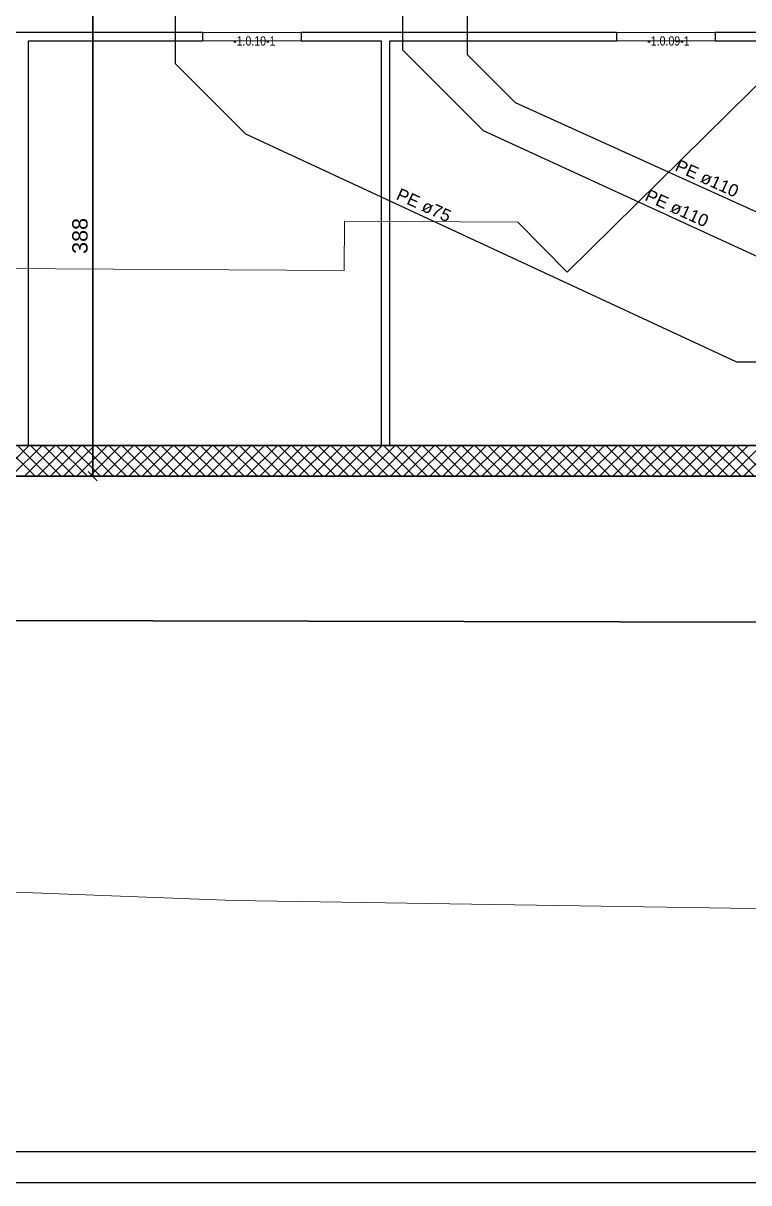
# Model space of a CAD drawing. Extents: x 885 to 2021, y 330 to 1122.
# Drawn here: x 1153.9 to 1271.6, y 362 to 550.1 of the extents above; entities that cross this region are included whole.
import ezdxf
from ezdxf.lldxf.tags import DXFTag

# ---------------------------------------------------------------- set-up
doc = ezdxf.new("R2010")
doc.units = 0
doc.layers.get('0').update_dxf_attribs({"lineweight": 25})
for name, color, linetype, lineweight in [('000 Kataster', 7, 'Continuous', 25), ('000 Kataster Abbruch', 7, 'Continuous', 25), ('000-3 Kataster Parzellengrenzen', 7, 'Continuous', 25), ('010 Aussenwände Bauteilschraffuren Neu', 7, 'Continuous', 25), ('010 Aussenwände Neu', 7, 'Continuous', 25), ('016 Trennwände Neu', 7, 'Continuous', 25), ('080 Raum Innen Kontur Neu', 7, 'Continuous', 25), ('160 Beschriftungen Ausführung Neu', 7, 'Continuous', 25)]:
    doc.layers.add(name, color=color, linetype=linetype, lineweight=lineweight)
for name, color, linetype, lineweight, true_color in [('GP_Kopf', 7, 'Continuous', 25, 0xffff80), ('S_Schmutzwasser_Einlage', 7, 'fein_strichliert', 25, 0xcc6600), ('S_T_Mass_Einlage', 7, 'Continuous', 35, 0x0080ff), ('S_Text_Einlage', 7, 'Continuous', 25, 0x99ff99)]:
    doc.layers.add(name, color=color, linetype=linetype, lineweight=lineweight, true_color=true_color)
doc.styles.get("Standard").update_dxf_attribs({"font": 'arial.ttf'})
tags = doc.linetypes.add('fein_strichliert', pattern=[4, 1, -2, 1]).pattern_tags.tags
tags[8:9] = [DXFTag(74, 4), DXFTag(75, 0), DXFTag(340, '0'), DXFTag(46, 0.0), DXFTag(50, 0.0), DXFTag(44, 0.0), DXFTag(45, 0.0)]
tags[6:7] = [DXFTag(74, 4), DXFTag(75, 0), DXFTag(340, '0'), DXFTag(46, 0.0), DXFTag(50, 0.0), DXFTag(44, 0.0), DXFTag(45, 0.0)]
tags[4:5] = [DXFTag(74, 4), DXFTag(75, 0), DXFTag(340, '0'), DXFTag(46, 0.0), DXFTag(50, 0.0), DXFTag(44, 0.0), DXFTag(45, 0.0)]
tags = doc.linetypes.add('Strich 2_1mm', pattern=[0.003, 0.002, -0.001]).pattern_tags.tags
tags[6:7] = [DXFTag(74, 4), DXFTag(75, 0), DXFTag(340, '0'), DXFTag(46, 1.0), DXFTag(50, 0.0), DXFTag(44, 0.0), DXFTag(45, 0.0)]
tags[4:5] = [DXFTag(74, 4), DXFTag(75, 0), DXFTag(340, '0'), DXFTag(46, 1.0), DXFTag(50, 0.0), DXFTag(44, 0.0), DXFTag(45, 0.0)]
tags = doc.linetypes.add('Strich 6_1mm', pattern=[0.35, 0.3, -0.05]).pattern_tags.tags
tags[6:7] = [DXFTag(74, 4), DXFTag(75, 0), DXFTag(340, '0'), DXFTag(46, 1.0), DXFTag(50, 0.0), DXFTag(44, 0.0), DXFTag(45, 0.0)]
tags[4:5] = [DXFTag(74, 4), DXFTag(75, 0), DXFTag(340, '0'), DXFTag(46, 1.0), DXFTag(50, 0.0), DXFTag(44, 0.0), DXFTag(45, 0.0)]

# ---------------------------------------------------------------- blocks, each defined once
blk = doc.blocks.new('Polygon-A0T8DIMLAL', base_point=(891.37, 366.97))
at = {"color": 0, "linetype": 'ByBlock', "lineweight": -2, "ltscale": 0.25}
blk.add_line((1931.37, 366.97), (891.37, 366.97), dxfattribs=at)
blk = doc.blocks.new('Polygon-A0T8DIMNAL', base_point=(886.37, 361.97))
at = {"color": 0, "linetype": 'ByBlock', "lineweight": -2, "ltscale": 0.25}
blk.add_line((1936.37, 361.97), (886.37, 361.97), dxfattribs=at)
blk = doc.blocks.new('Referenz-A0T8DINEAL', base_point=(896.59, 372.19))
at = {"layer": '000 Kataster', "color": 0, "linetype": 'Strich 6_1mm', "lineweight": 13, "ltscale": 0.002197}
blk.add_line((1056.37, 453.35), (1586.81, 452.33), dxfattribs=at)
at = {"layer": '000 Kataster', "color": 0, "linetype": 'Continuous', "lineweight": 13, "ltscale": 0.0169}
for p, q in [((1586.81, 452.33), (1056.37, 453.35)), ((1113.51, 410.61), (1188.1, 407.74)), ((1113.51, 410.61), (1188.1, 407.74)), ((1188.1, 407.74), (1488.57, 403.14)), ((1488.57, 403.14), (1188.1, 407.74))]:
    blk.add_line(p, q, dxfattribs=at)
at = {"layer": '000 Kataster Abbruch', "color": 0, "linetype": 'Strich 2_1mm', "lineweight": 13, "ltscale": 0.002197}
for p, q in [((1242.17, 509.68), (1294.91, 561.77)), ((1205.96, 509.96), (1206.01, 517.96)), ((1206.01, 517.96), (1234.15, 517.79)), ((1234.15, 517.79), (1242.17, 509.68)), ((1101.76, 510.62), (1205.96, 509.96))]:
    blk.add_line(p, q, dxfattribs=at)
at = {"layer": '000-3 Kataster Parzellengrenzen', "color": 0, "linetype": 'Continuous', "lineweight": -2, "ltscale": 0.0625}
for p, q in [((1056.37, 453.35), (1721.15, 452.07)), ((1721.15, 452.07), (1056.37, 453.35))]:
    blk.add_line(p, q, dxfattribs=at)
at = {"layer": '010 Aussenwände Bauteilschraffuren Neu', "color": 0, "linetype": 'Continuous', "lineweight": 0, "ltscale": 0.0169}
for p, q in [((1149.85, 476.6), (1154.85, 481.6)), ((1155.83, 476.6), (1150.83, 481.6)), ((1151.97, 476.6), (1156.97, 481.6)), ((1157.95, 476.6), (1152.95, 481.6)), ((1154.09, 476.6), (1159.09, 481.6)), ((1160.07, 476.6), (1155.07, 481.6)), ((1156.21, 476.6), (1161.21, 481.6)), ((1162.19, 476.6), (1157.19, 481.6)), ((1158.33, 476.6), (1163.33, 481.6)), ((1164.31, 476.6), (1159.31, 481.6)), ((1160.45, 476.6), (1165.45, 481.6)), ((1166.43, 476.6), (1161.43, 481.6)), ((1162.58, 476.6), (1167.58, 481.6)), ((1168.55, 476.6), (1163.55, 481.6)), ((1164.7, 476.6), (1169.7, 481.6)), ((1170.68, 476.6), (1165.68, 481.6)), ((1166.82, 476.6), (1171.82, 481.6)), ((1172.8, 476.6), (1167.8, 481.6)), ((1168.94, 476.6), (1173.94, 481.6)), ((1174.92, 476.6), (1169.92, 481.6)), ((1171.06, 476.6), (1176.06, 481.6)), ((1177.04, 476.6), (1172.04, 481.6)), ((1173.18, 476.6), (1178.18, 481.6)), ((1179.16, 476.6), (1174.16, 481.6)), ((1175.3, 476.6), (1180.3, 481.6)), ((1181.28, 476.6), (1176.28, 481.6)), ((1177.42, 476.6), (1182.42, 481.6)), ((1183.4, 476.6), (1178.4, 481.6)), ((1179.55, 476.6), (1184.55, 481.6)), ((1185.52, 476.6), (1180.52, 481.6)), ((1181.67, 476.6), (1186.67, 481.6)), ((1187.65, 476.6), (1182.65, 481.6)), ((1183.79, 476.6), (1188.79, 481.6)), ((1189.77, 476.6), (1184.77, 481.6)), ((1185.91, 476.6), (1190.91, 481.6)), ((1191.89, 476.6), (1186.89, 481.6)), ((1188.03, 476.6), (1193.03, 481.6)), ((1194.01, 476.6), (1189.01, 481.6)), ((1190.15, 476.6), (1195.15, 481.6)), ((1196.13, 476.6), (1191.13, 481.6)), ((1192.27, 476.6), (1197.27, 481.6)), ((1198.25, 476.6), (1193.25, 481.6)), ((1194.4, 476.6), (1199.4, 481.6)), ((1200.37, 476.6), (1195.37, 481.6)), ((1196.52, 476.6), (1201.52, 481.6)), ((1202.5, 476.6), (1197.5, 481.6)), ((1198.64, 476.6), (1203.64, 481.6)), ((1204.62, 476.6), (1199.62, 481.6)), ((1200.76, 476.6), (1205.76, 481.6)), ((1206.74, 476.6), (1201.74, 481.6)), ((1202.88, 476.6), (1207.88, 481.6)), ((1208.86, 476.6), (1203.86, 481.6)), ((1205, 476.6), (1210, 481.6)), ((1210.98, 476.6), (1205.98, 481.6)), ((1207.12, 476.6), (1212.12, 481.6)), ((1213.1, 476.6), (1208.1, 481.6)), ((1209.24, 476.6), (1214.24, 481.6)), ((1215.22, 476.6), (1210.22, 481.6)), ((1211.37, 476.6), (1216.37, 481.6)), ((1217.34, 476.6), (1212.34, 481.6)), ((1213.49, 476.6), (1218.49, 481.6)), ((1219.47, 476.6), (1214.47, 481.6)), ((1215.61, 476.6), (1220.61, 481.6)), ((1221.59, 476.6), (1216.59, 481.6)), ((1217.73, 476.6), (1222.73, 481.6)), ((1223.71, 476.6), (1218.71, 481.6)), ((1219.85, 476.6), (1224.85, 481.6)), ((1225.83, 476.6), (1220.83, 481.6)), ((1221.97, 476.6), (1226.97, 481.6)), ((1227.95, 476.6), (1222.95, 481.6)), ((1224.09, 476.6), (1229.09, 481.6)), ((1230.07, 476.6), (1225.07, 481.6)), ((1226.21, 476.6), (1231.21, 481.6)), ((1232.19, 476.6), (1227.19, 481.6)), ((1228.34, 476.6), (1233.34, 481.6)), ((1234.31, 476.6), (1229.31, 481.6)), ((1230.46, 476.6), (1235.46, 481.6)), ((1236.44, 476.6), (1231.44, 481.6)), ((1232.58, 476.6), (1237.58, 481.6)), ((1238.56, 476.6), (1233.56, 481.6)), ((1234.7, 476.6), (1239.7, 481.6)), ((1240.68, 476.6), (1235.68, 481.6)), ((1236.82, 476.6), (1241.82, 481.6)), ((1242.8, 476.6), (1237.8, 481.6)), ((1238.94, 476.6), (1243.94, 481.6)), ((1244.92, 476.6), (1239.92, 481.6)), ((1241.06, 476.6), (1246.06, 481.6)), ((1247.04, 476.6), (1242.04, 481.6)), ((1243.19, 476.6), (1248.19, 481.6)), ((1249.16, 476.6), (1244.16, 481.6)), ((1245.31, 476.6), (1250.31, 481.6)), ((1251.29, 476.6), (1246.29, 481.6)), ((1247.43, 476.6), (1252.43, 481.6)), ((1253.41, 476.6), (1248.41, 481.6)), ((1249.55, 476.6), (1254.55, 481.6)), ((1255.53, 476.6), (1250.53, 481.6)), ((1251.67, 476.6), (1256.67, 481.6)), ((1257.65, 476.6), (1252.65, 481.6)), ((1253.79, 476.6), (1258.79, 481.6)), ((1259.77, 476.6), (1254.77, 481.6)), ((1255.91, 476.6), (1260.91, 481.6)), ((1261.89, 476.6), (1256.89, 481.6)), ((1258.03, 476.6), (1263.03, 481.6)), ((1264.01, 476.6), (1259.01, 481.6)), ((1260.16, 476.6), (1265.16, 481.6)), ((1266.13, 476.6), (1261.13, 481.6)), ((1262.28, 476.6), (1267.28, 481.6)), ((1268.26, 476.6), (1263.26, 481.6)), ((1264.4, 476.6), (1269.4, 481.6)), ((1270.38, 476.6), (1265.38, 481.6)), ((1266.52, 476.6), (1271.52, 481.6)), ((1272.5, 476.6), (1267.5, 481.6)), ((1268.64, 476.6), (1273.64, 481.6)), ((1274.62, 476.6), (1269.62, 481.6)), ((1270.76, 476.6), (1275.76, 481.6))]:
    blk.add_line(p, q, dxfattribs=at)
at = {"layer": '010 Aussenwände Neu', "color": 0, "lineweight": 35}
for p, q in [((1279.18, 481.6), (1041.78, 481.6)), ((1041.78, 476.6), (1532.88, 476.6))]:
    blk.add_line(p, q, dxfattribs=at)
at = {"layer": '016 Trennwände Neu', "color": 0, "lineweight": -2}
for p, q in [((1182.98, 548.6), (1140.38, 548.6)), ((1182.98, 548.6), (1182.98, 547.2)), ((1250.18, 548.6), (1198.98, 548.6)), ((1198.98, 548.6), (1198.98, 547.2)), ((1250.18, 548.6), (1250.18, 547.2)), ((1266.18, 548.6), (1266.18, 547.2)), ((1279.18, 548.6), (1266.18, 548.6)), ((1154.78, 547.2), (1182.98, 547.2)), ((1154.78, 481.6), (1154.78, 547.2)), ((1198.98, 547.2), (1211.98, 547.2)), ((1211.98, 547.2), (1211.98, 481.6)), ((1213.38, 547.2), (1250.18, 547.2)), ((1213.38, 481.6), (1213.38, 547.2)), ((1266.18, 547.2), (1279.18, 547.2)), ((1153.38, 481.6), (1154.78, 481.6)), ((1211.98, 481.6), (1213.38, 481.6))]:
    blk.add_line(p, q, dxfattribs=at)
at = {"layer": '080 Raum Innen Kontur Neu', "color": 0, "linetype": 'Continuous', "lineweight": 13, "ltscale": 0.0169}
for p, q in [((1041.78, 548.6), (1279.18, 548.6)), ((1211.98, 547.2), (1154.78, 547.2)), ((1154.78, 547.2), (1154.78, 481.6)), ((1211.98, 481.6), (1211.98, 547.2)), ((1213.38, 547.2), (1213.38, 481.6)), ((1279.18, 547.2), (1213.38, 547.2)), ((1154.78, 481.6), (1211.98, 481.6)), ((1213.38, 481.6), (1279.18, 481.6))]:
    blk.add_line(p, q, dxfattribs=at)
at = {"layer": '160 Beschriftungen Ausführung Neu', "color": 0, "linetype": 'Continuous', "lineweight": 13, "ltscale": 0.0169, "char_height": 1.5, "attachment_point": 1}
for s, insert in [('{\\fArial Narrow;-1.0.10-1}', (1187.95, 547.96)), ('{\\fArial Narrow;-1.0.09-1}', (1255.15, 547.96))]:
    blk.add_mtext(s, dxfattribs=dict(at, insert=insert))
blk = doc.blocks.new('Polylinie-A0T8DIOIAL', base_point=(1215.46, 502.62))
at = {"color": 0, "lineweight": -2}
for p, q in [((1227.26, 660), (1215.46, 648.2)), ((1241.18, 660), (1227.26, 660)), ((1215.46, 648.2), (1215.46, 545.76)), ((1215.46, 545.76), (1228.55, 532.67)), ((1228.55, 532.67), (1293.9, 502.62))]:
    blk.add_line(p, q, dxfattribs=at)
blk = doc.blocks.new('Polylinie-A0T8DIOYAL', base_point=(1225.96, 507.46))
at = {"color": 0, "lineweight": -2}
for p, q in [((1235.33, 656), (1225.96, 646.63)), ((1241.18, 656), (1235.33, 656)), ((1225.96, 646.63), (1225.96, 544.99)), ((1225.96, 544.99), (1233.71, 537.24)), ((1233.71, 537.24), (1299.26, 507.46))]:
    blk.add_line(p, q, dxfattribs=at)
blk = doc.blocks.new('Polylinie-A0T8DIPMAL', base_point=(1178.54, 495.14))
at = {"color": 0, "lineweight": -2}
for p, q in [((1178.54, 553.54), (1178.54, 543.57)), ((1178.54, 543.57), (1189.98, 532.13)), ((1189.98, 532.13), (1269.62, 495.14)), ((1269.62, 495.14), (1287.46, 495.14))]:
    blk.add_line(p, q, dxfattribs=at)
blk = doc.blocks.new('Maß-A0T8DIRYAL', base_point=(1161.85, 475.86))
at = {"color": 0, "linetype": 'ByBlock', "lineweight": -2, "ltscale": 0.35}
for p, q in [((1164.44, 554.98), (1165.92, 553.5)), ((1163.18, 554.24), (1177.84, 554.24)), ((1165.18, 476.6), (1165.18, 554.24)), ((1163.18, 476.6), (1166.82, 476.6)), ((1164.44, 477.35), (1165.92, 475.86))]:
    blk.add_line(p, q, dxfattribs=at)
at = {"color": 0, "linetype": 'ByBlock', "lineweight": -2, "ltscale": 0.35, "insert": (1161.85, 512.66), "char_height": 2.5, "attachment_point": 1, "rotation": 90}
blk.add_mtext('{\\fArial;388}', dxfattribs=at)

msp = doc.modelspace()

# ---------------------------------------------------------------- block references
at = {"color": 8, "lineweight": 25, "ltscale": 0.25, "true_color": 0x808080}
msp.add_blockref('Referenz-A0T8DINEAL', (896.59, 372.19), dxfattribs=at)
at = {"layer": 'GP_Kopf', "ltscale": 0.25}
for name, p in [('Polygon-A0T8DIMNAL', (886.37, 361.97)), ('Polygon-A0T8DIMLAL', (891.37, 366.97))]:
    msp.add_blockref(name, p, dxfattribs=at)
at = {"layer": 'S_Schmutzwasser_Einlage', "linetype": 'fein_strichliert', "ltscale": 0.25}
for name, p in [('Polylinie-A0T8DIOIAL', (1215.46, 502.62)), ('Polylinie-A0T8DIOYAL', (1225.96, 507.46)), ('Polylinie-A0T8DIPMAL', (1178.54, 495.14))]:
    msp.add_blockref(name, p, dxfattribs=at)
at = {"layer": 'S_T_Mass_Einlage', "ltscale": 0.35}
msp.add_blockref('Maß-A0T8DIRYAL', (1161.85, 475.86), dxfattribs=at)

# ---------------------------------------------------------------- texts
at = {"layer": 'S_Text_Einlage', "ltscale": 0.25, "char_height": 2, "attachment_point": 1, "rotation": 335.5692}
for s, insert in [('{\\fArial;PE ø110}', (1260.33, 528.08)), ('{\\fArial;PE ø75}', (1215.09, 523.42)), ('{\\fArial;PE ø110}', (1255.44, 523.25))]:
    msp.add_mtext(s, dxfattribs=dict(at, insert=insert))

doc.saveas('drawing.dxf')
